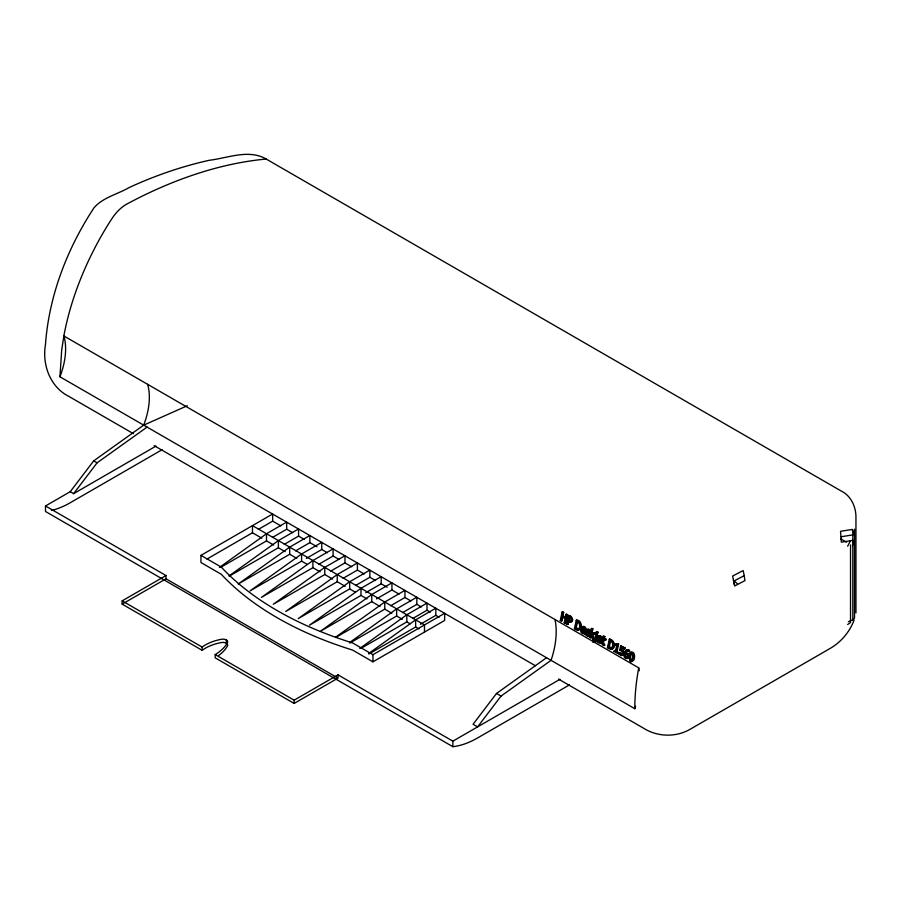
<?xml version="1.0" encoding="UTF-8"?>
<svg xmlns="http://www.w3.org/2000/svg" width="901" height="901" viewBox="0 0 901 901"><rect width="100%" height="100%" fill="white"/><g stroke="black" fill="none" stroke-linecap="round" stroke-linejoin="round"><path stroke-width="1.35" d="M586.123 629.957C586.81 627.715 583.499 624.821 582.035 627.389M635.588 706.226A72.215 41.694 -60 0 1 634.788 708.682L59.95 376.798L61.696 349.96L63.87 335.972L638.719 667.855A72.215 41.694 -60 0 1 639.26 670.772M633.64 655.815C633.437 648.619 627.738 659.228 632.074 660.23M852.549 545.679L852.999 540.318L841.343 542.165L840.543 531.308L852.425 529.428L852.932 534.541L854.52 529.191L854.52 618.03L852.999 619.73L848.393 621.701M584.569 630.137L583.702 627.67L582.598 627.592L581.922 628.605L585.245 629.957L581.922 628.605M600.64 639.417L599.784 636.951L598.669 636.872L597.994 637.885L600.64 639.417L601.327 639.248L601.181 637.503M581.584 628.684L581.731 631.477L583.409 633.403M581.742 629.416L582.26 632.097L585.481 632.693L585.233 633.853C574.973 634.518 585.391 618.807 585.211 631.421L581.742 629.416L584.738 630.576M582.418 629.247L582.936 631.928L585.481 632.693M597.825 638.708C596.192 642.458 602.014 641.399 601.305 643.145C591.056 643.81 601.463 628.098 601.294 640.701L597.825 638.708L601.969 640.532C603.479 638.167 600.201 633.673 598.118 636.669M598.501 638.527L599.019 641.208L601.508 641.951M624.911 653.045L624.979 656.581M629.822 656.48L630.272 654.385M565.817 618.458L562.753 616.678L561.875 620.8L560.309 620.462L562.1 612.049L563.666 612.387L562.967 615.687L562.28 615.856L562.99 612.556L563.666 612.387M561.244 619.088L561.751 616.689M562.269 614.279L562.776 611.869M561.199 620.98L562.066 616.858L562.753 616.678M562.28 615.856L565.355 617.635L566.053 614.324L567.619 614.662L565.828 623.087L564.263 622.749L565.141 618.627L562.066 616.858M564.263 622.749L565.524 619.832M565.355 617.635L566.031 617.455L566.729 614.155M565.152 623.267L566.943 614.842L567.619 614.662M570.153 621.994L568.734 621.24L568.069 624.382L566.504 624.044L568.294 615.62L568.97 615.451C572.067 615.732 574.624 621.42 570.716 622.14M567.698 621.465L568.204 619.055M567.393 624.551L568.058 621.42L568.734 621.24M568.261 620.462L568.981 617.095L569.657 616.926L568.936 620.282L568.261 620.462C571.178 623.244 572.281 617.41 568.981 617.095M574.433 628.616L576.223 620.192L576.899 620.023C583.949 620.879 581.719 634.45 575.108 628.447L574.433 628.616C581.044 634.631 583.274 621.059 576.223 620.192M579.76 628.234L577.721 629.112L575.525 628.166L576.899 621.667L578.262 621.893M575.525 628.166L576.201 627.997L577.586 621.499M584.546 634.034L584.794 632.874M586.776 630.081L588.646 629.033L590.504 630.576L590.256 631.714C582.035 627.58 591.709 633.741 588.308 636.162A2.703 1.926 75.7 0 1 587.215 636.129L585.188 634.405L585.436 633.212C589.603 634.552 588.252 637.142 585.481 633.234M590.256 631.714C584.918 627.231 591.338 634.146 588.995 635.982A2.703 1.926 75.7 0 1 587.891 635.96L585.864 634.236L586.168 633.065M589.581 631.894L589.817 630.756C585.042 626.206 586.472 632.964 588.06 635.104M591.124 634.169L593.669 632.637L595.403 633.065L591.326 634.957L592.554 639.079L594.333 639.552L593.23 638.91L592.013 634.777L591.033 637.638L589.513 637.322L591.383 628.526L592.903 628.842L591.811 633.989L591.124 634.169L592.227 629.011L592.903 628.842M589.513 637.322L590.189 637.153L592.058 628.346M590.346 637.807L591.326 634.957M593.894 641.974L594.975 642.244A1.971 1.408 75.7 0 0 595.764 641.647L597.464 634.259L596.789 634.439L595.088 641.816A1.971 1.408 75.7 0 1 594.288 642.413L592.576 641.703L592.779 640.757L594.728 641.129L595.336 639.834M593.455 640.577L592.576 641.703M594.851 634.304L596.439 634.653L594.851 634.304L595.719 633.257L597.464 634.259M595.538 634.135L595.719 633.257M595.764 634.833C594.784 635.903 595.752 642.987 592.779 640.757M596.057 632.829L596.969 631.556L597.926 632.108L597.701 633.212L596.057 632.829L597.701 633.212M596.744 632.648L596.969 631.556M595.617 638.539L596.158 635.948M597.014 633.38L597.926 632.108M600.629 643.314L600.877 642.154M602.138 638.516L603.377 638.663L602.138 638.516L603.006 637.457M602.701 638.843L602.014 644.125L602.983 645.24L604.627 645.431C604.075 644.238 600.742 642.83 603.546 639.327L605.776 640.048L605.968 639.169L603.738 638.449L604.796 636.455L604.413 638.268M602.814 638.336L603.276 636.14L604.796 636.455M603.952 645.6L604.154 644.643M605.1 640.217L605.968 639.169M612.218 649.114L610.394 649.227L607.499 647.706L609.29 639.293L609.966 639.113C614.527 640.059 616.611 647.796 611.542 649.283M608.693 645.127L607.499 647.706M609.2 642.728L609.966 639.113M609.966 640.757C614.516 641.591 613.187 650.984 608.592 647.256L609.966 640.757L611.869 641.332L613.322 643.224M608.592 647.256L609.267 647.087L610.653 640.588M616.982 651.66L618.604 644.069L617.917 644.238L616.307 651.828L618.176 652.347L617.985 653.202L614.054 651.502L614.921 650.466L616.126 651.164L614.234 650.635M615.451 651.333L616.644 645.69L615.439 644.992L615.597 644.226L618.604 644.069M614.921 650.466L614.054 651.502M615.439 644.992L616.284 644.046M616.363 650.038L616.847 647.774M617.309 653.371L618.176 652.347M618.931 652.628C621.273 657.629 624.449 650.398 619.753 650.195L620.665 645.859L625.012 647.796L624.123 648.968L621.33 647.346L620.845 649.587L622.895 651.31L622.985 654.306L621.307 655.635L618.672 653.822L619.663 652.493L622.039 654.329M620.89 647.853L621.352 645.69M620.845 649.587L622.005 647.177L624.798 648.788M624.123 648.968L625.012 647.796M628.763 651.705C626.578 644.834 620.305 658.417 626.882 658.597A2.996 2.129 75.7 0 0 627.929 657.786L628.076 654.115L625.373 652.651L626.432 650.894A2.365 1.678 75.7 0 1 627.524 650.781L629.439 651.524C630.272 648.551 624.979 649.216 625.17 652.031M597.859 637.255L598.095 641.343M622.67 653.766L622.625 651.299L619.753 650.195M625.373 652.651L627.107 650.725A2.365 1.678 75.7 0 1 628.2 650.612L629.439 651.524M632.998 658.834L632.344 660.073M571.718 619.911L570.772 621.048L568.936 620.282M854.103 620.102C849.677 631.86 841.196 641.962 830.362 648.315L690.312 729.168C676.133 737.457 657.595 737.074 643.731 728.301L558.485 679.084M582.598 628.436L584.062 627.344L585.323 629.168M597.994 637.885L600.46 636.782M617.906 643.663L616.667 644.564L615.597 644.226M630.565 653.529C634.946 647.853 636.534 662.46 631.218 661.041M847.638 546.243L850.521 540.713M612.826 647.335L613.164 646.693M569.533 684.861L477.598 737.942A93.648 54.071 -60 0 1 452.865 746.692L45.5 511.498L45.5 505.968L70.233 491.698L93.681 460.873L143.687 425.148L187.25 405.765M70.233 491.698L73.623 493.658L97.071 462.832L147.077 427.108M546.535 657.73L496.519 693.455L473.07 724.269L477.598 726.882L501.046 696.068L551.052 660.343A72.215 41.694 -60 0 0 554.982 619.505M578.667 628.842C580.785 626.668 579.793 622.647 576.899 621.667M612.23 648.99C615.507 645.961 613.322 640.408 609.29 639.293M219.472 567.427L266.505 533.741L286.687 522.084L286.687 529.236L272.451 537.469M229.113 575.897L278.386 540.6L298.569 528.943L298.569 536.095L284.333 544.328M295.641 550.86L309.888 542.627L309.888 535.476L289.705 547.132L238.191 584.028L289.705 554.284L296.834 558.406M306.34 558.406L321.77 549.497L321.77 542.346L301.587 553.991L250.073 590.887L301.587 561.143L307.252 564.409M318.841 564.251L333.088 556.03L333.088 548.878L312.906 560.523L261.38 597.419L312.906 567.675L320.035 571.797M330.723 571.11L344.97 562.888L344.97 555.737L324.788 567.382L273.262 604.278L324.788 574.534L332.706 579.106M343.168 578.296L357.415 570.074L357.415 562.922L337.233 574.568L285.707 611.475L337.233 581.719L345.151 586.292M355.613 585.481L369.86 577.259L369.86 570.108L349.678 581.764L298.163 618.66L349.678 588.916L355.343 592.182M365.75 592.7L381.179 583.792L381.179 576.64L360.997 588.297L309.471 625.193L360.997 595.448L366.966 598.895M376.494 598.906L391.935 589.997L391.935 582.846L371.753 594.502L320.227 631.398L371.753 601.654L380.031 606.429M335.476 637.3L384.761 602.014L404.943 590.358L404.943 597.509L390.696 605.731M349.599 642.559L396.643 608.873L416.825 597.217L416.825 604.368L402.578 612.601M359.781 648.438L406.824 614.752L427.006 603.096L427.006 610.247L412.759 618.48M368.61 653.529L415.643 619.843L435.825 608.198L435.825 615.349L420.395 624.258M847.638 624.506L850.521 622.546L850.521 544.925M591.811 633.989L594.356 632.468M73.623 493.658L155.952 446.119M162.169 449.667L70.233 502.747A93.648 54.071 -60 0 1 51.481 510.45M218.673 655.523A52.652 30.397 0 0 0 227.367 646.085A4.787 2.759 0 0 0 226.861 643.641L226.354 643.269A4.775 2.759 0 0 0 221.443 642.537A39.126 22.593 0 0 0 202.162 650.319L122.142 604.132L122.142 600.877L166.009 575.548L166.009 578.802L336.805 677.406M200.946 555.376L221.319 567.134A321.387 185.55 0 0 0 352.573 642.931L372.946 654.678L444.655 613.288L444.655 620.44L372.946 661.83L352.584 650.072A321.387 185.55 0 0 1 221.308 574.297L200.946 562.528L200.946 555.376L272.654 513.987L272.654 521.138L258.407 529.36M122.142 604.132L166.009 578.802M206.937 559.07L252.471 532.784L261.831 538.19M220.982 567.179L266.505 540.893L273.634 545.004M229.271 576.111L278.386 547.752L285.178 551.671M335.634 637.525L384.761 609.166L391.89 613.277M349.915 642.999L396.643 616.025L402.296 619.291M361.29 648.191L406.824 621.904L410.135 623.807M368.914 653.98L415.643 626.995L418.954 628.909M338.01 674.849L338.01 678.104L294.143 703.433L215.181 657.843L215.181 654.588L294.143 700.178L338.01 674.849L452.865 741.163L559.926 679.354M595.403 633.065L592.103 634.698L593.658 639.721M733.898 581.032L744.249 575.649L743.134 570.558L732.614 576.032L734.563 585.335L733.448 580.3L737.187 583.566M734.675 585.977L744.913 580.649L744.249 575.649M627.468 657.291C625.362 658.057 624.787 653.304 626.544 653.281M612.41 647.751L609.267 647.087M560.309 620.462L561.875 620.8M566.504 624.044L568.069 624.382M587.137 630.261L587.812 630.092M585.211 631.421L585.887 631.252M589.817 630.756L590.504 630.576M585.188 634.405L585.864 634.236M590.91 635.171L591.597 635.002M592.554 639.079L593.23 638.91M603.569 637.784L602.318 637.626M601.294 640.701L601.969 640.532M628.988 650.623L629.664 650.443M618.672 653.822L619.663 652.493M841.185 536.737L852.965 534.879M578.836 628.898L576.201 627.997M626.06 652.482L628.763 653.946L628.605 657.606A2.996 2.129 75.7 0 1 627.558 658.417L625.215 657.088M601.305 643.145L598.467 641.861M604.785 644.44L603.445 643.449L604.222 639.158L605.776 640.048M604.627 645.431L602.69 643.956M621.532 649.418C625.711 650.06 623.717 658.147 620.079 654.464M609.718 648.427L610.461 648.821M855.95 612.962L855.95 518.143C856.277 507.286 851.197 495.753 841.038 490.921L266.189 159.038C248.653 148.8 227.559 158.182 209.1 160.31C181.597 166.482 154.792 175.684 129.215 187.532C117.671 194.222 103.063 197.342 94.031 207.759C67.192 248.541 48.958 295.742 45.455 344.678C42.02 364.646 50.096 387.058 68.893 396.417L133.438 433.685M840.622 538.798L846.591 542.244M591.383 628.526L592.227 629.011M562.1 612.049L562.99 612.556M566.053 614.324L566.943 614.842M568.294 615.62C573.07 615.71 573.07 625.012 568.058 621.42M596.293 631.725L597.25 632.277M617.23 643.843L617.917 644.238M620.665 645.859L624.325 647.977M603.276 636.14L604.12 636.624M616.115 644.823L617.331 645.521M593.669 632.637L594.728 633.245M595.043 633.426L596.789 634.439M603.738 638.449L605.281 639.338M562.967 615.687L566.031 617.455M598.681 637.717L601.327 639.248M616.307 651.828L617.489 652.515M564.938 622.58L565.828 623.087M590.189 637.153L591.033 637.638M615.822 651.952L617.985 653.202M154.139 445.635L535.34 665.715M272.654 521.138L280.842 525.857M286.687 529.236L292.634 532.671M298.569 536.095L304.234 539.361M309.888 542.627L317.017 546.749M321.77 549.497L327.435 552.764M333.088 556.03L339.024 559.453M344.97 562.888L351.762 566.808M357.415 570.074L364.207 573.993M369.86 577.259L375.526 580.526M381.179 583.792L387.148 587.238M391.935 589.997L399.03 594.097M404.943 597.509L410.879 600.944M416.825 604.368L421.353 606.981M427.006 610.247L430.318 612.162M435.825 615.349L439.136 617.253M93.681 460.873L97.071 462.832M496.519 693.455L501.046 696.068M45.5 505.968L166.009 575.548M122.142 600.877L202.162 647.076A39.126 22.593 0 0 1 221.443 639.282A4.775 2.759 0 0 1 226.32 639.992L226.861 640.386A4.787 2.759 0 0 1 227.367 642.83A52.652 30.397 0 0 1 215.181 654.588M571.076 617.827L571.775 619.494M588.86 633.865L586.81 631.297M630.317 660.219L629.833 659.025M592.779 634.518L594.333 639.552M852.83 534.89L852.83 620.372M452.865 741.163L452.865 746.692M424.472 632.085L424.472 624.934L252.471 525.632L252.471 532.784M415.643 619.843L415.643 626.995M406.824 614.752L406.824 621.904M396.643 608.873L396.643 616.025M384.761 602.014L384.761 609.166M372.946 654.678L372.946 661.83M371.753 594.502L371.753 601.654M360.997 588.297L360.997 595.448M349.678 581.764L349.678 588.916M337.233 574.568L337.233 581.719M324.788 567.382L324.788 574.534M312.906 560.523L312.906 567.675M301.587 553.991L301.587 561.143M294.143 700.178L294.143 703.433M289.705 547.132L289.705 554.284M278.386 540.6L278.386 547.752M266.505 533.741L266.505 540.893M226.861 640.386L226.861 643.641M226.32 639.992L226.32 643.246M202.162 647.076L202.162 650.319M266.2 159.038A562.461 324.743 -60 0 0 138.472 197.983L127.221 203.817A31.839 18.38 -60 0 0 112.231 218.2L109.843 221.815A205.698 118.763 -60 0 0 63.836 335.983M63.881 335.96A60.93 35.184 -60 0 1 59.95 376.798M634.788 708.682A203.806 117.671 -60 0 1 638.719 667.855M147.618 384.31A60.93 35.184 -60 0 1 143.687 425.148M627.513 655.275L626.792 657.46A1.554 1.104 75.7 0 1 625.812 657.448C623.143 655.477 626.454 651.209 627.513 655.275M633.009 655.365C629.664 671.211 628.797 646.254 633.009 655.365M633.876 656.063C628.256 675.108 627.625 640.622 633.876 656.063"/></g></svg>
